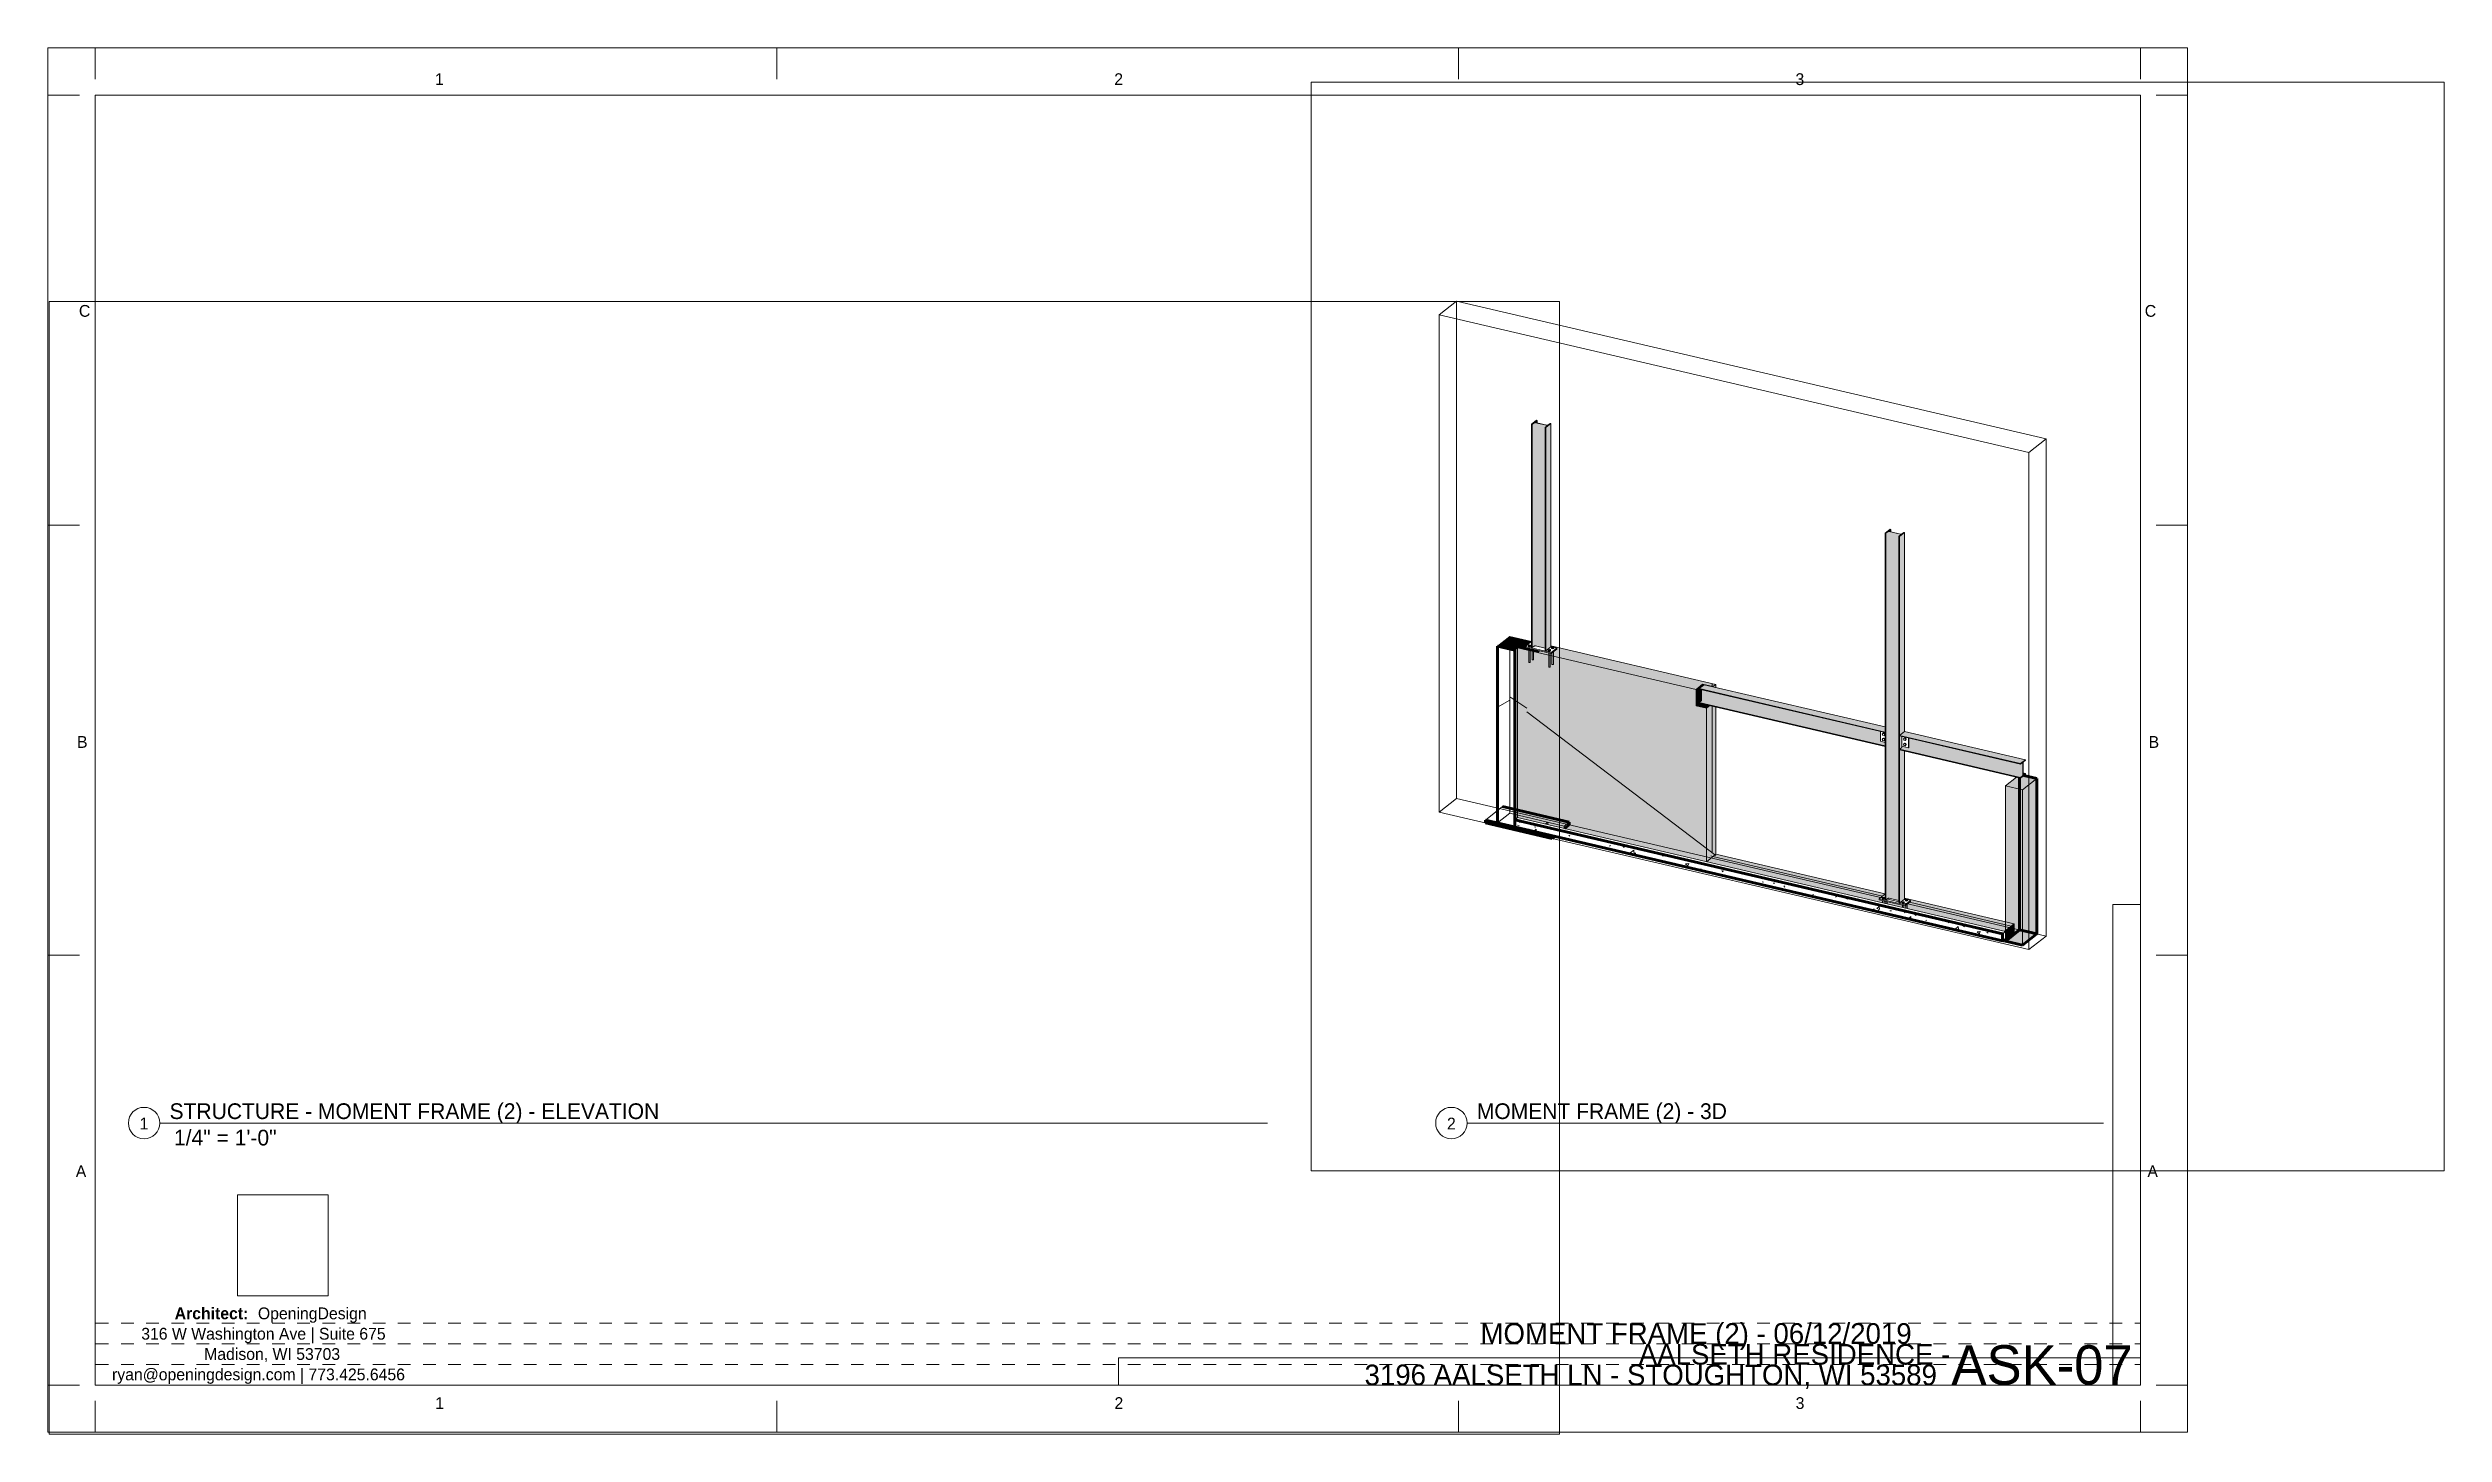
# Paper-space layout 'Layout1' of a CAD drawing. Header units: inches. Extents: x 0 to 19, y 0 to 11.
# The model-space entities are those that its viewports show. They can reach past a viewport. Long polylines and large blocks are cut down to what shows.
import ezdxf

# ---------------------------------------------------------------- set-up
doc = ezdxf.new("R2010")
doc.units = ezdxf.units.IN
doc.header["$MEASUREMENT"] = 0
doc.linetypes.add('Dash 1_16_', pattern=[0.125, 0.0625, -0.0625])
doc.linetypes.add('Dot 1_32_', pattern=[0.03125, 0, -0.03125])
for name, color, linetype, lineweight in [('A-DETL-1', 90, 'Dash 1_16_', 9), ('A-FLOR-PATT-1', 8, 'Continuous', 9), ('A-GENM', 5, 'Continuous', 9), ('G-ANNO-SYMB', 111, 'Continuous', 9), ('G-ANNO-TTLB', 6, 'Continuous', 9), ('G-ANNO-TTLB-MEDM', 33, 'Continuous', 20), ('S-BEAM', 12, 'Continuous', 9), ('S-BEAM-1', 63, 'Continuous', 9), ('S-COLS', 52, 'Continuous', 9), ('S-COLS-1', 22, 'Continuous', 9), ('S-FNDN', 32, 'Continuous', 18), ('S-FNDN-2', 32, 'Continuous', 60), ('S-FNDN-3', 32, 'Continuous', 9), ('S-FSTN', 2, 'Continuous', 9)]:
    doc.layers.add(name, color=color, linetype=linetype, lineweight=lineweight)
doc.layers.add('A-WALL-PATT-1', color=235, linetype='Continuous', lineweight=18, transparency=0.4)
doc.layers.add('S-FNDN-1', color=235, linetype='Continuous', lineweight=18, transparency=0.4)
doc.layers.add('G-ANNO-NPLT', color=191, linetype='Continuous', plot=False)
doc.styles.add('Century Gothic_1', font='ufonts.com_century-gothic.ttf', dxfattribs={"height": 0.09375})
doc.styles.add('Century Gothic_2', font='ufonts.com_century-gothic.ttf', dxfattribs={"height": 0.164062})
doc.styles.add('Century Gothic_3', font='ufonts.com_century-gothic.ttf', dxfattribs={"height": 0.3125})
doc.styles.add('Century Gothic_4', font='ufonts.com_century-gothic.ttf', dxfattribs={"height": 0.125})
doc.styles.add('Century Gothic_B_1', font='GOTHICB.TTF', dxfattribs={"height": 0.09375})
picture_1 = doc.add_image_def('image1.jpg', size_in_pixel=(547, 610))
picture_2 = doc.add_image_def('image2.jpg', size_in_pixel=(95, 1663))
picture_3 = doc.add_image_def('image3.jpg', size_in_pixel=(3536, 95))
pattern_1 = [(44.752, (9253.033, -617.992), (16.1364, -5.2148), [1.527, -16.799]), (342.091, (9253.033, -617.992), (-3.1213, 18.1166), [1.413, -15.545]), (99.776, (9254.377, -618.426), (13.01424, 12.9021), [1.532, -16.852]), (39.953, (9253.033, -613.368), (24.0096, -9.4277), [2.286, -25.144]), (96.294, (9255.034, -614.154), (21.0267, 17.6143), [2.267, -24.939]), (338.563, (9253.033, -613.368), (21.0274, 17.6145), [2.15, -23.645]), (9.157, (9255.282, -615.049), (13.4289, -12.44046), [1.596, -17.551]), (317.188, (9255.282, -615.049), (5.47405, 15.4867), [1.525, -16.78]), (70.534, (9256.402, -616.085), (18.90285, 3.0468), [1.369, -15.057]), (29.041, (9253.0325, -617.992), (0.27338, 7.6323), [0.674, -12.637, 0.674, -13.004, -13.525]), (29.041, (9253.0325, -617.992), (0.27338, 7.6323), [-26.988, 0.674, -12.851]), (354.404, (9253.0325, -617.992), (5.91874, 7.73772), [0.74, -7.822, 0.74, -13.536, -5.659]), (354.404, (9253.0325, -617.992), (5.91874, 7.73772), [-22.837, 0.74, -4.919]), (318.398, (9248.0155, -616.821), (12.009044, -3.32243), [0.837, -5.506, 0.837, -18.954, -26.262]), (318.398, (9248.0155, -616.821), (12.009044, -3.32243), [-26.135, 0.837, -25.424]), (310.403, (9245.766, -616.297), (13.11973, -0.7463), [0.844, -7.472, 0.844, -12.411, -18.809]), (310.403, (9245.766, -616.297), (13.11973, -0.7463), [-21.573, 0.844, -17.964])]

# ---------------------------------------------------------------- blocks, each defined once
blk = doc.blocks.new('OD Title Block - 11x17 - Presentation - one-1825712-MOMENT FRAME _2_')
at = {"layer": 'G-ANNO-TTLB'}
for p, q in [((-0.01, 11.014), (16.99, 11.014)), ((-0.01, 0.014), (-0.01, 11.014)), ((16.99, 0.014), (16.99, 11.014)), ((-0.01, 0.014), (16.99, 0.014))]:
    blk.add_line(p, q, dxfattribs=at)
at = {"layer": 'G-ANNO-TTLB', "linetype": 'Dot 1_32_', "lineweight": 13}
for p, q in [((0.371, 0.881), (16.615, 0.881)), ((0.371, 0.717), (16.615, 0.717)), ((0.371, 0.553), (16.615, 0.553))]:
    blk.add_line(p, q, dxfattribs=at)
at = {"layer": 'G-ANNO-TTLB-MEDM'}
for p, q in [((0.365, 10.764), (0.365, 11.014)), ((5.781, 10.764), (5.781, 11.014)), ((11.198, 10.764), (11.198, 11.014)), ((16.615, 10.764), (16.615, 11.014)), ((0.24, 10.639), (-0.01, 10.639)), ((0.365, 10.639), (16.615, 10.639)), ((0.365, 10.639), (0.365, 0.389)), ((16.615, 10.639), (16.615, 0.389)), ((16.74, 10.639), (16.99, 10.639)), ((0.24, 7.222), (-0.01, 7.222)), ((16.74, 7.222), (16.99, 7.222)), ((0.24, 3.805), (-0.01, 3.805)), ((16.74, 3.805), (16.99, 3.805)), ((0.24, 0.389), (-0.01, 0.389)), ((0.365, 0.389), (16.615, 0.389)), ((16.74, 0.389), (16.99, 0.389)), ((0.365, 0.264), (0.365, 0.014)), ((5.781, 0.264), (5.781, 0.014)), ((11.198, 0.264), (11.198, 0.014)), ((16.615, 0.264), (16.615, 0.014))]:
    blk.add_line(p, q, dxfattribs=at)
at = {"layer": 'G-ANNO-TTLB', "attachment_point": 1}
for s, insert, char_height, width, style in [('1', (3.065, 10.812), 0.0937, 0.08837, 'Century Gothic_1'), ('2', (8.462, 10.812), 0.0937, 0.08837, 'Century Gothic_1'), ('3', (13.875, 10.812), 0.0937, 0.08837, 'Century Gothic_1'), ('C', (0.236, 8.971), 0.0937, 0.11363, 'Century Gothic_1'), ('C', (16.65, 8.971), 0.0937, 0.11363, 'Century Gothic_1'), ('B', (0.221, 5.546), 0.0937, 0.09153, 'Century Gothic_1'), ('B', (16.681, 5.546), 0.0937, 0.09153, 'Century Gothic_1'), ('A', (0.211, 2.135), 0.0937, 0.11678, 'Century Gothic_1'), ('A', (16.671, 2.135), 0.0937, 0.11678, 'Century Gothic_1'), ('Architect: ', (0.997, 1.006), 0.09375, 0.80169, 'Century Gothic_B_1'), ('OpeningDesign', (1.658, 1.006), 0.09375, 1.212, 'Century Gothic_1'), ('316 W Washington Ave | Suite 675', (0.731, 0.844), 0.09375, 2.65756, 'Century Gothic_1'), ('Madison, WI 53703', (1.231, 0.683), 0.09375, 1.44556, 'Century Gothic_1'), ('ryan@openingdesign.com | 773.425.6456', (0.499, 0.521), 0.09375, 3.21937, 'Century Gothic_1'), ('1', (3.067, 0.293), 0.0937, 0.08837, 'Century Gothic_1'), ('2', (8.464, 0.293), 0.0937, 0.08837, 'Century Gothic_1'), ('3', (13.876, 0.293), 0.0937, 0.08837, 'Century Gothic_1')]:
    blk.add_mtext(s, dxfattribs=dict(at, insert=insert, char_height=char_height, width=width, style=style))
at = {"layer": 'G-ANNO-TTLB'}
image = blk.add_image(picture_2, insert=(16.397, 0.389), size_in_units=(0.218, 3.818), dxfattribs=at)
image.dxf.flags = 7
image = blk.add_image(picture_1, insert=(1.497, 1.098), size_in_units=(0.719, 0.802), dxfattribs=at)
image.dxf.flags = 7
image = blk.add_image(picture_3, insert=(8.496, 0.389), size_in_units=(8.119, 0.218), dxfattribs=at)
image.dxf.flags = 7
blk = doc.blocks.new('Viewport - All On-1560281-MOMENT FRAME _2_')
at = {"layer": 'G-ANNO-TTLB'}
for start, end in [(360, 180), (180, 360)]:
    blk.add_arc((-0.125, 0), 0.125, start, end, dxfattribs=at)
blk = doc.blocks.new('W-Wide Flange - W8X18-2371427-MOMENT FRAME _2_ - 3D')
at = {"layer": 'S-BEAM-1'}
for points in [[(8828.508, -773.92), (8828.508, -771.354), (8736.452, -749.88), (8733.946, -751.862), (8826.299, -773.405)], [(8828.508, -774.218), (8828.508, -773.92), (8733.946, -751.862), (8733.946, -752.16), (8826.299, -773.703)], [(8828.508, -779.31), (8828.508, -779.2), (8826.076, -778.632), (8826.076, -773.651), (8735.144, -752.439), (8735.144, -757.532), (8827.63, -779.105)], [(8828.508, -779.982), (8828.508, -779.31), (8735.144, -757.532), (8735.113, -757.774), (8735.029, -758), (8734.914, -758.149), (8828.381, -779.952)], [(8828.508, -780.973), (8828.508, -779.982), (8734.914, -758.149), (8733.946, -758.915), (8826.299, -780.457)], [(8828.508, -781.271), (8828.508, -780.973), (8733.946, -758.915), (8733.946, -759.213), (8826.299, -780.755)]]:
    blk.add_hatch(color=256, dxfattribs=at).paths.add_polyline_path(points, flags=0)
at = {"layer": 'S-BEAM'}
for p, q in [((8733.946, -751.862), (8736.452, -749.88)), ((8736.452, -749.88), (8828.508, -771.354)), ((8733.946, -752.16), (8733.946, -751.862)), ((8733.946, -751.862), (8828.508, -773.92)), ((8733.946, -752.16), (8828.508, -774.218)), ((8735.144, -757.532), (8735.144, -752.439)), ((8733.946, -758.915), (8734.914, -758.149)), ((8733.946, -759.213), (8733.946, -758.915)), ((8733.946, -758.915), (8828.508, -780.973)), ((8733.946, -759.213), (8828.508, -781.271))]:
    blk.add_line(p, q, dxfattribs=at)
blk.add_polyline3d([(8734.914, -758.149, 0), (8734.973, -758.087, 0), (8735.029, -758, 0), (8735.077, -757.893, 0), (8735.113, -757.774, 0), (8735.136, -757.651, 0), (8735.144, -757.532, 0)], dxfattribs=at)
blk = doc.blocks.new('W-Wide Flange - W8X18-2344652-MOMENT FRAME _2_ - 3D')
at = {"layer": 'S-BEAM-1'}
for points in [[(8897.304, -789.968), (8899.809, -787.986), (8838.294, -773.637), (8835.789, -775.618), (8892.226, -788.783)], [(8897.304, -790.266), (8897.304, -789.968), (8835.789, -775.618), (8835.789, -775.916), (8892.226, -789.081)], [(8898.501, -795.637), (8898.494, -789.752), (8898.076, -789.655), (8897.304, -790.266), (8840.502, -777.016), (8840.502, -781.875), (8840.382, -781.97), (8836.986, -781.178), (8837, -781.291), (8898.494, -795.635)], [(8898.271, -796.255), (8898.386, -796.106), (8898.479, -795.836), (8898.494, -795.635), (8836.986, -781.288), (8836.956, -781.53), (8836.867, -781.763), (8836.756, -781.906), (8898.005, -796.193)], [(8897.304, -797.02), (8898.271, -796.255), (8836.756, -781.906), (8835.789, -782.671), (8894.023, -796.255)], [(8897.304, -797.318), (8897.304, -797.02), (8835.789, -782.671), (8835.789, -782.969), (8892.226, -796.134)], [(8897.304, -797.318), (8899.809, -795.337), (8899.809, -795.039), (8898.782, -795.836), (8898.726, -795.837), (8898.679, -795.805), (8898.619, -795.657), (8898.611, -795.55), (8898.619, -789.548), (8898.679, -789.306), (8898.782, -789.111), (8898.841, -789.049), (8899.809, -788.26), (8899.809, -787.986), (8897.304, -789.968), (8897.304, -790.266), (8898.331, -789.468), (8898.386, -789.468), (8898.434, -789.499), (8898.494, -789.647), (8898.501, -789.754), (8898.494, -795.756), (8898.434, -795.999), (8898.331, -796.193), (8898.271, -796.255), (8897.304, -797.02)], [(8898.501, -789.754), (8898.463, -789.548), (8898.386, -789.468), (8898.322, -789.473), (8898.178, -789.574), (8898.076, -789.655), (8898.494, -789.752)], [(8898.841, -795.804), (8899.809, -795.039), (8898.611, -794.759), (8898.619, -795.657), (8898.652, -795.76), (8898.826, -795.8)], [(8898.726, -795.837), (8898.782, -795.836), (8898.841, -795.804), (8898.652, -795.76), (8898.726, -795.836)]]:
    blk.add_hatch(color=256, dxfattribs=at).paths.add_polyline_path(points, flags=0)
at = {"layer": 'S-BEAM'}
for p, q in [((8835.789, -775.618), (8838.294, -773.637)), ((8838.294, -773.637), (8899.809, -787.986)), ((8835.789, -775.916), (8835.789, -775.618)), ((8835.789, -775.618), (8897.304, -789.968)), ((8835.789, -775.916), (8897.304, -790.266)), ((8836.986, -781.288), (8836.986, -781.178)), ((8835.789, -782.671), (8836.756, -781.906)), ((8835.789, -782.969), (8835.789, -782.671)), ((8835.789, -782.671), (8897.304, -797.02)), ((8835.789, -782.969), (8897.304, -797.318)), ((8899.809, -787.986), (8897.304, -789.968)), ((8899.809, -788.284), (8899.809, -787.986)), ((8898.841, -789.049), (8899.809, -788.284)), ((8897.304, -790.266), (8898.271, -789.5)), ((8898.611, -795.55), (8898.611, -789.667)), ((8897.304, -789.968), (8897.304, -790.266)), ((8898.501, -789.754), (8898.501, -795.637)), ((8899.809, -795.039), (8898.611, -794.759)), ((8899.809, -795.039), (8898.841, -795.804)), ((8899.809, -795.337), (8899.809, -795.039)), ((8897.304, -797.318), (8899.809, -795.337)), ((8898.841, -795.804), (8898.782, -795.836)), ((8898.271, -796.255), (8897.304, -797.02)), ((8897.304, -797.02), (8897.304, -797.318))]:
    blk.add_line(p, q, dxfattribs=at)
for points in [[(8836.756, -781.906, 0), (8836.816, -781.844, 0), (8836.871, -781.756, 0), (8836.919, -781.649, 0), (8836.956, -781.53, 0), (8836.979, -781.407, 0), (8836.986, -781.288, 0)], [(8898.611, -789.667, 0), (8898.619, -789.548, 0), (8898.642, -789.425, 0), (8898.679, -789.306, 0), (8898.726, -789.199, 0), (8898.782, -789.111, 0), (8898.841, -789.049, 0)], [(8898.271, -789.5, 0), (8898.331, -789.468, 0), (8898.386, -789.468, 0), (8898.434, -789.499, 0), (8898.471, -789.56, 0), (8898.494, -789.647, 0), (8898.501, -789.754, 0)], [(8898.732, -795.838, 0), (8898.726, -795.837, 0), (8898.679, -795.805, 0), (8898.642, -795.744, 0), (8898.619, -795.657, 0), (8898.611, -795.55, 0)], [(8898.501, -795.637, 0), (8898.494, -795.756, 0), (8898.471, -795.879, 0), (8898.434, -795.999, 0), (8898.386, -796.106, 0), (8898.331, -796.193, 0), (8898.271, -796.255, 0)]]:
    blk.add_polyline3d(points, dxfattribs=at)
blk = doc.blocks.new('051200 - Structural Steel Framing - Base Plate - 4 holes - 5_8in x 6in x 15in-1891183-MOMENT FRAME _2_ - 3D')
at = {"layer": 'A-GENM'}
for p, q in [((8647.608, -729.552), (8647.055, -729.698)), ((8648.179, -729.686), (8647.608, -729.552)), ((8647.055, -729.698), (8647.071, -729.977)), ((8647.055, -730.15), (8647.055, -729.698)), ((8648.196, -729.964), (8648.179, -729.686)), ((8647.071, -729.977), (8647.642, -730.11)), ((8647.071, -729.977), (8647.071, -730.429)), ((8647.642, -730.11), (8648.196, -729.964)), ((8648.196, -730.416), (8648.196, -729.964)), ((8647.071, -730.429), (8647.055, -730.15)), ((8647.25, -730.283), (8647.25, -730.546)), ((8647.642, -730.562), (8647.642, -730.11)), ((8648, -730.546), (8648, -730.283)), ((8647.642, -730.562), (8647.071, -730.429)), ((8648.196, -730.416), (8647.642, -730.562)), ((8659.385, -730.589), (8658.831, -730.734)), ((8658.831, -730.734), (8658.848, -731.013)), ((8658.831, -731.186), (8658.831, -730.734)), ((8659.955, -730.722), (8659.385, -730.589)), ((8659.972, -731.001), (8659.955, -730.722)), ((8658.848, -731.013), (8659.419, -731.146)), ((8658.848, -731.013), (8658.848, -731.465)), ((8659.419, -731.146), (8659.972, -731.001)), ((8659.972, -731.452), (8659.972, -731.001)), ((8658.848, -731.465), (8658.831, -731.186)), ((8659.027, -731.319), (8659.027, -731.582)), ((8659.419, -731.598), (8659.419, -731.146)), ((8659.777, -731.582), (8659.777, -731.319)), ((8647.25, -731.371), (8647.25, -731.562)), ((8647.25, -731.562), (8647.25, -738.41)), ((8648, -738.41), (8648, -731.562)), ((8659.419, -731.598), (8658.848, -731.465)), ((8659.972, -731.452), (8659.419, -731.598)), ((8648.921, -731.76), (8648.921, -737.089)), ((8649.671, -737.089), (8649.671, -731.935)), ((8657.714, -731.91), (8657.161, -732.056)), ((8657.161, -732.056), (8657.178, -732.334)), ((8657.161, -732.507), (8657.161, -732.056)), ((8658.285, -732.043), (8657.714, -731.91)), ((8658.302, -732.322), (8658.285, -732.043)), ((8657.178, -732.334), (8657.748, -732.468)), ((8657.178, -732.334), (8657.178, -732.786)), ((8657.748, -732.468), (8658.302, -732.322)), ((8658.302, -732.773), (8658.302, -732.322)), ((8657.178, -732.786), (8657.161, -732.507)), ((8657.748, -732.919), (8657.748, -732.468)), ((8657.748, -732.919), (8657.178, -732.786)), ((8657.356, -732.64), (8657.356, -732.903)), ((8658.302, -732.773), (8657.748, -732.919)), ((8658.106, -732.903), (8658.106, -732.64)), ((8659.777, -739.446), (8659.777, -733.162)), ((8657.356, -733.728), (8657.356, -733.919)), ((8659.027, -733.755), (8659.027, -739.446)), ((8657.356, -733.919), (8657.356, -740.768)), ((8658.106, -740.768), (8658.106, -733.919))]:
    blk.add_line(p, q, dxfattribs=at)
for points in [[(8649.117, -737.231, 0), (8649.037, -737.206, 0), (8648.976, -737.173, 0), (8648.936, -737.135, 0), (8648.921, -737.093, 0)], [(8649.67, -737.085, 0), (8649.66, -737.127, 0), (8649.625, -737.166, 0), (8649.568, -737.2, 0), (8649.491, -737.226, 0), (8649.402, -737.243, 0), (8649.305, -737.25, 0), (8649.208, -737.246, 0), (8649.117, -737.231, 0)], [(8647.446, -738.552, 0), (8647.367, -738.527, 0), (8647.306, -738.494, 0), (8647.266, -738.456, 0), (8647.25, -738.414, 0)], [(8648, -738.406, 0), (8647.99, -738.448, 0), (8647.955, -738.487, 0), (8647.897, -738.521, 0), (8647.821, -738.548, 0), (8647.732, -738.565, 0), (8647.635, -738.571, 0), (8647.538, -738.567, 0), (8647.446, -738.552, 0)], [(8659.223, -739.588, 0), (8659.143, -739.563, 0), (8659.082, -739.531, 0), (8659.042, -739.492, 0), (8659.027, -739.451, 0)], [(8659.776, -739.442, 0), (8659.766, -739.484, 0), (8659.731, -739.523, 0), (8659.674, -739.557, 0), (8659.598, -739.584, 0), (8659.508, -739.601, 0), (8659.411, -739.607, 0), (8659.314, -739.603, 0), (8659.223, -739.588, 0)], [(8657.552, -740.909, 0), (8657.473, -740.884, 0), (8657.412, -740.852, 0), (8657.372, -740.813, 0), (8657.356, -740.772, 0)], [(8658.106, -740.763, 0), (8658.096, -740.805, 0), (8658.061, -740.844, 0), (8658.003, -740.878, 0), (8657.927, -740.905, 0), (8657.838, -740.922, 0), (8657.741, -740.929, 0), (8657.644, -740.924, 0), (8657.552, -740.909, 0)]]:
    blk.add_polyline3d(points, dxfattribs=at)
at = {"layer": 'S-BEAM'}
for p, q in [((8648.354, -728.131), (8645.491, -730.396)), ((8648.618, -728.192), (8648.354, -728.131)), ((8645.491, -730.396), (8658.673, -733.471)), ((8645.491, -730.96), (8645.491, -730.396)), ((8659.152, -730.65), (8658.409, -730.476)), ((8658.673, -734.035), (8645.491, -730.96)), ((8661.536, -731.206), (8659.963, -730.839)), ((8658.673, -733.471), (8661.536, -731.206)), ((8661.536, -731.77), (8661.536, -731.206)), ((8661.536, -731.77), (8658.673, -734.035)), ((8658.673, -734.035), (8658.673, -733.471))]:
    blk.add_line(p, q, dxfattribs=at)
blk = doc.blocks.new('051200 - Structural Steel Framing - Base Plate - 4 holes - 5_8in x 6in x 15in-V2-MOMENT FRAME _2_ - 3D')
at = {"layer": 'A-GENM'}
for p, q in [((8827.498, -857.868), (8826.944, -858.013)), ((8828.069, -858.001), (8827.498, -857.868)), ((8828.086, -858.28), (8828.069, -858.001)), ((8826.944, -858.013), (8826.961, -858.292)), ((8826.944, -858.465), (8826.944, -858.013)), ((8826.961, -858.744), (8826.944, -858.465)), ((8826.961, -858.292), (8827.532, -858.425)), ((8826.961, -858.292), (8826.961, -858.744)), ((8827.532, -858.425), (8828.086, -858.28)), ((8827.532, -858.877), (8827.532, -858.425)), ((8828.086, -858.731), (8828.086, -858.28)), ((8827.532, -858.877), (8826.961, -858.744)), ((8827.14, -858.598), (8827.14, -858.861)), ((8828.086, -858.731), (8827.532, -858.877)), ((8827.89, -858.861), (8827.89, -858.598)), ((8839.274, -858.904), (8838.721, -859.05)), ((8839.845, -859.037), (8839.274, -858.904)), ((8838.721, -859.05), (8838.737, -859.329)), ((8838.721, -859.501), (8838.721, -859.05)), ((8839.862, -859.316), (8839.845, -859.037)), ((8838.737, -859.78), (8838.721, -859.501)), ((8838.737, -859.329), (8839.308, -859.462)), ((8838.737, -859.329), (8838.737, -859.78)), ((8839.308, -859.462), (8839.862, -859.316)), ((8839.308, -859.913), (8839.308, -859.462)), ((8839.862, -859.767), (8839.862, -859.316)), ((8827.14, -859.686), (8827.14, -859.877)), ((8839.308, -859.913), (8838.737, -859.78)), ((8838.916, -859.634), (8838.916, -859.897)), ((8839.862, -859.767), (8839.308, -859.913)), ((8839.666, -859.897), (8839.666, -859.634)), ((8827.14, -859.877), (8827.14, -860.749)), ((8827.89, -860.924), (8827.89, -859.877)), ((8828.81, -860.076), (8828.81, -861.138)), ((8829.56, -861.313), (8829.56, -860.251)), ((8837.604, -860.225), (8837.05, -860.371)), ((8838.175, -860.358), (8837.604, -860.225)), ((8837.05, -860.371), (8837.067, -860.65)), ((8837.05, -860.822), (8837.05, -860.371)), ((8838.192, -860.637), (8838.175, -860.358)), ((8837.067, -860.65), (8837.638, -860.783)), ((8837.067, -860.65), (8837.067, -861.101)), ((8837.638, -860.783), (8838.192, -860.637)), ((8837.638, -861.234), (8837.638, -860.783)), ((8838.192, -861.089), (8838.192, -860.637)), ((8837.067, -861.101), (8837.05, -860.822)), ((8837.246, -860.955), (8837.246, -861.219)), ((8837.996, -861.219), (8837.996, -860.955)), ((8837.638, -861.234), (8837.067, -861.101)), ((8838.192, -861.089), (8837.638, -861.234)), ((8839.666, -863.671), (8839.666, -861.498)), ((8837.246, -862.043), (8837.246, -862.234)), ((8838.916, -862.071), (8838.916, -863.496)), ((8837.246, -862.234), (8837.246, -863.106)), ((8837.996, -863.281), (8837.996, -862.234))]:
    blk.add_line(p, q, dxfattribs=at)
at = {"layer": 'S-BEAM'}
for p, q in [((8828.244, -856.446), (8825.381, -858.711)), ((8828.508, -856.508), (8828.244, -856.446)), ((8825.381, -858.711), (8838.562, -861.786)), ((8825.381, -859.276), (8825.381, -858.711)), ((8839.042, -858.965), (8838.299, -858.792)), ((8838.562, -862.35), (8825.381, -859.276)), ((8841.426, -859.521), (8839.852, -859.154)), ((8838.562, -861.786), (8841.426, -859.521)), ((8841.426, -860.086), (8841.426, -859.521)), ((8841.426, -860.086), (8838.562, -862.35)), ((8838.562, -862.35), (8838.562, -861.786))]:
    blk.add_line(p, q, dxfattribs=at)
blk = doc.blocks.new('051200 - Structural Steel Framing - Shear Tab - 1-2401560-MOMENT FRAME _2_ - 3D')
at = {"layer": 'A-GENM'}
for p, q in [((8827.309, -774.593), (8827.548, -774.404)), ((8827.548, -774.404), (8828.119, -774.537)), ((8827.982, -774.383), (8827.601, -774.685)), ((8827.309, -774.593), (8827.024, -775.034)), ((8827.88, -774.726), (8827.309, -774.593)), ((8827.88, -774.726), (8828.119, -774.537)), ((8828.165, -775.301), (8827.88, -774.726)), ((8828.119, -774.537), (8828.404, -775.112)), ((8828.066, -775.273), (8828.447, -774.971)), ((8827.024, -775.034), (8827.309, -775.609)), ((8828.404, -775.112), (8828.119, -775.553)), ((8828.165, -775.301), (8828.404, -775.112)), ((8827.88, -775.742), (8828.165, -775.301)), ((8827.309, -775.609), (8827.88, -775.742)), ((8828.119, -775.553), (8827.88, -775.742)), ((8827.309, -777.302), (8827.548, -777.113)), ((8827.548, -777.113), (8828.119, -777.247)), ((8827.982, -777.092), (8827.601, -777.394)), ((8827.88, -777.435), (8828.119, -777.247)), ((8828.119, -777.247), (8828.404, -777.821)), ((8827.309, -777.302), (8827.024, -777.743)), ((8827.88, -777.435), (8827.309, -777.302)), ((8828.165, -778.01), (8827.88, -777.435)), ((8827.024, -777.743), (8827.309, -778.318)), ((8828.066, -777.982), (8828.447, -777.681)), ((8827.88, -778.451), (8828.165, -778.01)), ((8828.404, -777.821), (8828.119, -778.262)), ((8828.165, -778.01), (8828.404, -777.821)), ((8828.119, -778.262), (8827.88, -778.451)), ((8827.309, -778.318), (8827.88, -778.451))]:
    blk.add_line(p, q, dxfattribs=at)
at = {"layer": 'S-FSTN'}
for p, q in [((8826.076, -773.651), (8826.076, -778.632)), ((8826.076, -778.632), (8828.508, -779.2))]:
    blk.add_line(p, q, dxfattribs=at)
blk = doc.blocks.new('051200 - Structural Steel Framing - Shear Tab - 1-2329621-MOMENT FRAME _2_ - 3D')
at = {"layer": 'A-GENM'}
for p, q in [((8838.339, -776.922), (8838.101, -777.11)), ((8838.339, -776.922), (8838.91, -777.055)), ((8838.773, -776.9), (8838.392, -777.202)), ((8838.101, -777.11), (8837.815, -777.552)), ((8838.672, -777.243), (8838.101, -777.11)), ((8838.91, -777.055), (8838.672, -777.243)), ((8838.957, -777.818), (8838.672, -777.243)), ((8838.91, -777.055), (8839.196, -777.629)), ((8838.857, -777.79), (8839.239, -777.489)), ((8837.815, -777.552), (8838.101, -778.126)), ((8839.196, -777.629), (8838.91, -778.071)), ((8839.196, -777.629), (8838.957, -777.818)), ((8838.672, -778.259), (8838.957, -777.818)), ((8838.101, -778.126), (8838.672, -778.259)), ((8838.91, -778.071), (8838.672, -778.259)), ((8838.101, -779.819), (8837.815, -780.261)), ((8838.339, -779.631), (8838.101, -779.819)), ((8838.672, -779.953), (8838.101, -779.819)), ((8838.339, -779.631), (8838.91, -779.764)), ((8838.773, -779.61), (8838.392, -779.911)), ((8838.91, -779.764), (8838.672, -779.953)), ((8838.91, -779.764), (8839.196, -780.338)), ((8838.957, -780.527), (8838.672, -779.953)), ((8837.815, -780.261), (8838.101, -780.835)), ((8838.857, -780.499), (8839.239, -780.198)), ((8838.672, -780.968), (8838.957, -780.527)), ((8839.196, -780.338), (8838.91, -780.78)), ((8839.196, -780.338), (8838.957, -780.527)), ((8838.101, -780.835), (8838.672, -780.968)), ((8838.91, -780.78), (8838.672, -780.968))]:
    blk.add_line(p, q, dxfattribs=at)
at = {"layer": 'S-FSTN'}
for p, q in [((8836.867, -776.168), (8836.867, -781.15)), ((8840.382, -781.97), (8840.382, -776.988)), ((8840.502, -777.016), (8840.502, -781.875)), ((8836.867, -781.15), (8840.382, -781.97)), ((8840.502, -781.875), (8840.382, -781.97))]:
    blk.add_line(p, q, dxfattribs=at)

msp = doc.modelspace()

# ---------------------------------------------------------------- hatches: boundary and pattern name
at = {"layer": 'A-FLOR-PATT-1'}
h = msp.add_hatch(dxfattribs=at)
h.set_pattern_fill('FP_2', color=256, style=0, pattern_type=2)
h.set_pattern_definition(pattern_1)
h.paths.add_polyline_path([(9283.07303, -880.08255), (9283.07303, -876.47039), (9035.03569, -818.61192), (9035.03569, -822.22408), (9263.89425, -875.60881)], flags=0)
at = {"layer": 'A-WALL-PATT-1'}
for points in [[(9035.03569, -818.61192), (9036.49376, -817.45856), (9040.02029, -818.28118), (9041.26592, -817.29586), (9041.26592, -731.15591), (9040.42746, -730.96032), (9040.42746, -730.39592), (9041.26592, -729.73269), (9041.26592, -727.33039), (9035.03569, -732.25861), (9035.03569, -817.45856)], [(9047.03919, -819.91844), (9047.03919, -733.56513), (9036.49376, -731.10525), (9036.49376, -817.45856), (9042.64526, -818.89349)], [(9132.50112, -839.85373), (9132.50112, -761.85356), (9127.22841, -760.62362), (9127.22841, -752.27049), (9047.03919, -733.56513), (9047.03919, -819.91844), (9120.63187, -837.08505)], [(9293.31895, -882.34879), (9300.56085, -876.62033), (9300.56085, -797.58909), (9293.31895, -803.31756), (9293.31895, -837.08505)], [(9284.3114, -880.24764), (9284.3114, -879.10298), (9283.19387, -879.98696), (9283.60365, -880.08255)]]:
    msp.add_hatch(color=256, dxfattribs=at).paths.add_polyline_path(points, flags=0)
at = {"layer": 'S-COLS-1'}
for points in [[(9050.83072, -619.08681), (9053.34565, -617.09745), (9052.99413, -617.01546), (9052.023, -617.78364), (9051.85373, -617.86025), (9051.61798, -617.89024), (9051.3789, -617.86558), (9045.64042, -616.52699), (9045.46208, -616.45428), (9045.39226, -616.35301), (9045.44968, -616.25032), (9046.42081, -615.48213), (9046.0693, -615.40014), (9043.55437, -617.38949), (9043.90588, -617.47148), (9044.87702, -616.7033), (9045.04628, -616.62669), (9045.28204, -616.5967), (9045.52112, -616.62136), (9051.25959, -617.95995), (9051.43793, -618.03266), (9051.50775, -618.13393), (9051.45034, -618.23663), (9050.4792, -619.00481)], [(9046.42081, -616.70903), (9046.42081, -615.48213), (9045.44968, -616.25032), (9045.46208, -616.45428), (9045.64042, -616.52699), (9046.04499, -616.62136)], [(9045.44968, -616.43629), (9045.44968, -616.25032), (9045.39226, -616.35301), (9045.44958, -616.43616)], [(9044.87702, -730.26072), (9045.08816, -730.17878), (9045.28204, -730.15412), (9045.52112, -730.17878), (9045.52112, -616.62136), (9045.28204, -616.5967), (9045.04628, -616.62669), (9044.87702, -616.7033), (9044.87702, -727.22903)], [(9043.90588, -731.0289), (9044.87702, -730.26072), (9044.87702, -616.7033), (9043.90588, -617.47148), (9043.90588, -730.39592)], [(9050.4792, -731.33533), (9050.4792, -619.00481), (9051.25959, -618.38751), (9051.25959, -617.95995), (9045.52112, -616.62136), (9045.52112, -730.17878), (9049.0077, -730.99208)], [(9050.83072, -732.64423), (9053.34565, -730.65488), (9053.34565, -617.09745), (9050.83072, -619.08681), (9050.83072, -732.33443)], [(9043.90588, -731.0289), (9043.90588, -617.47148), (9043.55437, -617.38949), (9043.55437, -730.94691)], [(9051.25959, -618.38751), (9051.45034, -618.23663), (9051.50775, -618.13393), (9051.43793, -618.03266), (9051.25959, -617.95995), (9051.25959, -618.23663)], [(9050.83072, -732.64423), (9050.83072, -619.08681), (9050.4792, -619.00481), (9050.4792, -732.56223), (9050.5982, -732.58999)], [(9230.7204, -674.48154), (9233.23533, -672.49219), (9232.88381, -672.41019), (9231.91268, -673.17838), (9231.74342, -673.25498), (9231.50766, -673.28497), (9231.26858, -673.26031), (9225.53011, -671.92173), (9225.35176, -671.84902), (9225.28195, -671.74775), (9225.33936, -671.64505), (9226.3105, -670.87687), (9225.95898, -670.79487), (9223.44405, -672.78422), (9223.79557, -672.86622), (9224.7667, -672.09803), (9224.93596, -672.02143), (9225.17172, -671.99144), (9225.4108, -672.0161), (9231.14927, -673.35468), (9231.32762, -673.42739), (9231.39744, -673.52866), (9231.34002, -673.63136), (9230.36889, -674.39954)], [(9226.3105, -672.10376), (9226.3105, -670.87687), (9225.33936, -671.64505), (9225.35176, -671.84902), (9225.53011, -671.92173), (9225.93467, -672.0161)], [(9225.33936, -671.83103), (9225.33936, -671.64505), (9225.28195, -671.74775), (9225.3393, -671.83095)], [(9223.79557, -859.34421), (9224.7667, -858.57602), (9224.7667, -672.09803), (9223.79557, -672.86622), (9223.79557, -859.01556)], [(9224.7667, -858.57602), (9224.93596, -858.49942), (9225.17172, -858.46943), (9225.4108, -858.49409), (9225.4108, -672.0161), (9225.17172, -671.99144), (9224.93596, -672.02143), (9224.7667, -672.09803), (9224.7667, -858.44594)], [(9230.36889, -859.65064), (9230.36889, -674.39954), (9231.14927, -673.78224), (9231.14927, -673.35468), (9225.4108, -672.0161), (9225.4108, -858.49409), (9226.34167, -858.71123)], [(9230.7204, -860.95953), (9233.23533, -858.97018), (9233.23533, -783.55466), (9230.72517, -782.96913), (9230.72517, -782.67112), (9231.75232, -781.84378), (9231.85554, -781.64936), (9231.91514, -781.40689), (9231.91514, -781.17575), (9231.80368, -781.14975), (9231.80368, -776.16795), (9230.72517, -775.91637), (9230.72517, -775.61837), (9233.23533, -773.63657), (9233.23533, -672.49219), (9230.7204, -674.48154), (9230.7204, -860.64973)], [(9223.79557, -859.34421), (9223.79557, -672.86622), (9223.44405, -672.78422), (9223.44405, -859.26221)], [(9231.14927, -673.78224), (9231.34002, -673.63136), (9231.39744, -673.52866), (9231.32762, -673.42739), (9231.14927, -673.35468), (9231.14927, -673.63136)], [(9230.7204, -860.95953), (9230.7204, -674.48154), (9230.36889, -674.39954), (9230.36889, -860.87754)]]:
    msp.add_hatch(color=256, dxfattribs=at).paths.add_polyline_path(points, flags=0)
at = {"layer": 'S-FNDN-1'}
for points in [[(9035.03569, -732.25861), (9041.26592, -727.33039), (9032.47806, -725.28049), (9026.24783, -730.20871), (9031.20765, -731.36566)], [(9047.03919, -733.56513), (9048.07652, -732.74458), (9040.42746, -730.96032), (9040.42746, -730.39592), (9043.29076, -728.13101), (9043.55437, -728.1925), (9043.55437, -727.86421), (9041.26592, -727.33039), (9036.49376, -731.10525), (9046.72009, -733.4907)], [(9127.22841, -752.27049), (9130.56892, -749.62808), (9135.84163, -750.85802), (9137.27328, -749.72557), (9053.34565, -730.17674), (9053.34565, -730.47646), (9054.08861, -730.64977), (9054.3212, -730.58856), (9054.89275, -730.73432), (9054.90894, -730.84112), (9056.47255, -731.20586), (9056.47255, -731.77026), (9053.60925, -734.03518), (9048.07652, -732.74458), (9047.03919, -733.56513), (9077.74497, -740.72772)], [(9050.56572, -820.74106), (9051.81135, -819.75574), (9051.81135, -733.61579), (9048.07652, -732.74458), (9047.03919, -733.56513), (9047.03919, -819.91844)], [(9127.22841, -760.62362), (9128.98249, -759.2361), (9128.88267, -759.21282), (9128.88267, -758.91481), (9129.90982, -758.08747), (9130.01304, -757.89305), (9130.07263, -757.65058), (9130.08048, -757.53161), (9130.07263, -752.43764), (9128.88267, -752.16007), (9128.88267, -751.86206), (9130.56892, -750.52821), (9130.56892, -749.62808), (9127.22841, -752.27049), (9127.22841, -760.22336)], [(9135.84163, -750.91912), (9135.84163, -750.85802), (9130.56892, -749.62808), (9130.56892, -750.52821), (9131.38805, -749.88026)], [(9132.50112, -761.85356), (9134.25521, -760.46604), (9128.98249, -759.2361), (9127.22841, -760.62362), (9130.80266, -761.45737)], [(9293.31895, -803.31756), (9300.56085, -797.58909), (9293.87086, -796.02855), (9292.24019, -797.31844), (9290.14233, -796.82908), (9284.53109, -801.26766)], [(9293.31895, -882.34879), (9293.31895, -803.31756), (9284.53109, -801.26766), (9284.53109, -880.29889)], [(9284.3114, -875.26578), (9289.08356, -871.49092), (9233.23533, -858.46348), (9233.23533, -858.79177), (9233.97829, -858.96507), (9234.21088, -858.90386), (9234.78243, -859.04962), (9234.79863, -859.15643), (9236.36223, -859.52116), (9236.36223, -860.08556), (9233.49894, -862.35048), (9220.31715, -859.27563), (9220.31715, -858.71123), (9223.18044, -856.44631), (9223.44405, -856.5078), (9223.44405, -856.17951), (9137.27328, -836.07887), (9132.50112, -839.85373), (9263.89425, -870.50318)], [(9284.3114, -880.24764), (9289.08356, -876.47278), (9289.08356, -871.49092), (9284.3114, -875.26578), (9284.53109, -875.31703), (9284.53109, -878.9292), (9284.3114, -879.10298), (9284.3114, -880.08255)]]:
    msp.add_hatch(color=256, dxfattribs=at).paths.add_polyline_path(points, flags=0)
h = msp.add_hatch(color=256, dxfattribs=at)
h.paths.add_polyline_path([(9137.27328, -840.96691), (9137.27328, -761.17005), (9134.25521, -760.46604), (9132.50112, -761.85356), (9132.50112, -839.85373)], flags=0)
h.paths.add_polyline_path([(9137.27328, -751.25308), (9137.27328, -749.72557), (9135.84163, -750.85802), (9135.84163, -750.91912), (9137.05058, -751.20113)], flags=0)
at = {"layer": 'S-FNDN-3'}
h = msp.add_hatch(dxfattribs=at)
h.set_pattern_fill('FP_2', color=256, style=0, pattern_type=2)
h.set_pattern_definition(pattern_1)
h.paths.add_polyline_path([(9054.0136, -828.02066), (9054.0136, -826.65097), (9041.18719, -823.65901), (9041.18719, -825.02871)], flags=0)

# ---------------------------------------------------------------- linework, layer by layer
at = {"layer": 'A-DETL-1'}
for p, q in [((9135.51571, -749.31559), (9135.51571, -750.8431)), ((9135.51571, -760.76007), (9135.51571, -835.32108)), ((9135.84163, -837.21133), (9134.74315, -836.95509)), ((9222.0693, -857.32524), (9135.84163, -837.21133)), ((9284.53109, -871.8954), (9235.80211, -860.52863)), ((9287.65191, -872.62338), (9284.53109, -871.8954))]:
    msp.add_line(p, q, dxfattribs=at)
at = {"layer": 'G-ANNO-SYMB'}
for p, q in [((9005.38897, -554.91564), (8996.689, -561.79746)), ((9005.38897, -554.91564), (9005.38897, -807.76701)), ((9005.38897, -554.91564), (9305.20356, -624.85194)), ((8996.689, -561.79746), (9296.5036, -631.73377)), ((8996.689, -561.79746), (8996.689, -814.64883)), ((9305.20356, -624.85194), (9296.5036, -631.73377)), ((9305.20356, -624.85194), (9305.20356, -877.70331)), ((9296.5036, -884.58513), (9296.5036, -631.73377)), ((9005.38897, -807.76701), (8996.689, -814.64883)), ((9005.38897, -807.76701), (9305.20356, -877.70331)), ((8996.689, -814.64883), (9296.5036, -884.58513)), ((9296.5036, -884.58513), (9305.20356, -877.70331))]:
    msp.add_line(p, q, dxfattribs=at)
at = {"layer": 'S-COLS'}
for p, q in [((9043.55437, -617.38949), (9046.0693, -615.40014)), ((9046.42081, -615.48213), (9045.44968, -616.25032)), ((9046.0693, -615.40014), (9046.42081, -615.48213)), ((9046.42081, -616.70903), (9046.42081, -615.48213)), ((9045.64042, -616.52699), (9051.3789, -617.86558)), ((9044.87702, -616.7033), (9043.90588, -617.47148)), ((9051.25959, -617.95995), (9045.52112, -616.62136)), ((9053.34565, -617.09745), (9050.83072, -619.08681)), ((9052.023, -617.78364), (9052.99413, -617.01546)), ((9052.99413, -617.01546), (9053.34565, -617.09745)), ((9053.34565, -730.65488), (9053.34565, -617.09745)), ((9043.55437, -617.38949), (9043.55437, -730.94691)), ((9043.90588, -617.47148), (9043.55437, -617.38949)), ((9043.90588, -731.0289), (9043.90588, -617.47148)), ((9050.4792, -619.00481), (9051.45034, -618.23663)), ((9050.4792, -732.56223), (9050.4792, -619.00481)), ((9050.83072, -619.08681), (9050.4792, -619.00481)), ((9050.83072, -732.64423), (9050.83072, -619.08681)), ((9223.44405, -672.78422), (9225.95898, -670.79487)), ((9226.3105, -670.87687), (9225.33936, -671.64505)), ((9225.95898, -670.79487), (9226.3105, -670.87687)), ((9226.3105, -672.10376), (9226.3105, -670.87687)), ((9225.53011, -671.92173), (9231.26858, -673.26031)), ((9224.7667, -672.09803), (9223.79557, -672.86622)), ((9231.14927, -673.35468), (9225.4108, -672.0161)), ((9231.91268, -673.17838), (9232.88381, -672.41019)), ((9232.88381, -672.41019), (9233.23533, -672.49219)), ((9233.23533, -672.49219), (9230.7204, -674.48154)), ((9233.23533, -773.63279), (9233.23533, -672.49219)), ((9223.44405, -672.78422), (9223.44405, -859.26221)), ((9223.79557, -672.86622), (9223.44405, -672.78422)), ((9223.79557, -859.34421), (9223.79557, -672.86622)), ((9230.36889, -674.39954), (9231.34002, -673.63136)), ((9230.36889, -860.87754), (9230.36889, -674.39954)), ((9230.7204, -674.48154), (9230.36889, -674.39954)), ((9230.7204, -860.95953), (9230.7204, -674.48154)), ((9044.87702, -730.26072), (9043.90588, -731.0289)), ((9050.4792, -731.33533), (9045.52112, -730.17878)), ((9053.34565, -730.65488), (9050.83072, -732.64423)), ((9043.90588, -731.0289), (9043.55437, -730.94691)), ((9050.83072, -732.64423), (9050.4792, -732.56223)), ((9233.23533, -858.97018), (9233.23533, -783.55466)), ((9230.36889, -859.65064), (9225.4108, -858.49409)), ((9224.7667, -858.57602), (9223.79557, -859.34421)), ((9233.23533, -858.97018), (9230.7204, -860.95953)), ((9223.79557, -859.34421), (9223.44405, -859.26221)), ((9230.7204, -860.95953), (9230.36889, -860.87754))]:
    msp.add_line(p, q, dxfattribs=at)
for points in [[(9045.44968, -616.25032, 0), (9045.39226, -616.35301, 0), (9045.46208, -616.45428, 0), (9045.64042, -616.52699, 0)], [(9045.52112, -616.62136, 0), (9045.28204, -616.5967, 0), (9045.04628, -616.62669, 0), (9044.87702, -616.7033, 0)], [(9051.3789, -617.86558, 0), (9051.61798, -617.89024, 0), (9051.85373, -617.86025, 0), (9052.023, -617.78364, 0)], [(9051.45034, -618.23663, 0), (9051.50775, -618.13393, 0), (9051.43793, -618.03266, 0), (9051.25959, -617.95995, 0)], [(9225.33936, -671.64505, 0), (9225.28195, -671.74775, 0), (9225.35176, -671.84902, 0), (9225.53011, -671.92173, 0)], [(9225.4108, -672.0161, 0), (9225.17172, -671.99144, 0), (9224.93596, -672.02143, 0), (9224.7667, -672.09803, 0)], [(9231.26858, -673.26031, 0), (9231.50766, -673.28497, 0), (9231.74342, -673.25498, 0), (9231.91268, -673.17838, 0)], [(9231.34002, -673.63136, 0), (9231.39744, -673.52866, 0), (9231.32762, -673.42739, 0), (9231.14927, -673.35468, 0)], [(9045.52112, -730.17878, 0), (9045.28204, -730.15412, 0), (9045.04628, -730.18411, 0), (9044.87702, -730.26072, 0)], [(9225.4108, -858.49409, 0), (9225.17172, -858.46943, 0), (9224.93596, -858.49942, 0), (9224.7667, -858.57602, 0)]]:
    msp.add_polyline3d(points, dxfattribs=at)
at = {"layer": 'S-FNDN'}
for p, q in [((9026.24783, -730.20871), (9032.47806, -725.28049)), ((9032.47806, -725.28049), (9043.55437, -727.86421)), ((9032.47806, -725.28049), (9032.47806, -815.24596)), ((9053.34565, -730.14817), (9137.27328, -749.72557)), ((9036.49376, -731.10525), (9035.03569, -732.25861)), ((9127.22841, -752.27049), (9036.49376, -731.10525)), ((9036.49376, -731.10525), (9036.49376, -817.45856)), ((9127.22841, -752.27049), (9130.56892, -749.62808)), ((9130.56892, -749.62808), (9135.84163, -750.85802)), ((9130.56892, -750.52821), (9130.56892, -749.62808)), ((9135.84163, -750.85802), (9137.27328, -749.72557)), ((9137.27328, -749.72557), (9137.27328, -751.25308)), ((9135.84163, -750.85802), (9135.84163, -750.91912)), ((9127.22841, -760.62362), (9127.22841, -752.27049)), ((9032.47806, -755.98389), (9041.26592, -761.74378)), ((9026.24783, -761.27427), (9032.47806, -757.69028)), ((9127.22841, -760.62362), (9128.98249, -759.2361)), ((9134.25521, -760.46604), (9132.50112, -761.85356)), ((9132.50112, -761.85356), (9127.22841, -760.62362)), ((9137.27328, -761.17005), (9137.27328, -836.07887)), ((9132.50112, -839.85373), (9132.50112, -761.85356)), ((9041.26592, -763.59878), (9137.27328, -836.65856)), ((9284.53109, -801.26766), (9290.14233, -796.82908)), ((9300.56085, -797.58909), (9293.31895, -803.31756)), ((9284.53109, -880.29889), (9284.53109, -801.26766)), ((9293.31895, -803.31756), (9284.53109, -801.26766)), ((9293.31895, -803.31756), (9293.31895, -882.34879)), ((9028.79629, -811.85742), (9020.09633, -818.73925)), ((9032.47806, -815.24596), (9026.24783, -820.17418)), ((9060.24383, -821.72275), (9032.47806, -815.24596)), ((9036.49376, -817.45856), (9035.03569, -818.61192)), ((9284.53109, -875.31703), (9036.49376, -817.45856)), ((9051.81135, -819.75574), (9050.56572, -820.74106)), ((9051.81135, -821.03162), (9051.81135, -819.75574)), ((9062.71357, -819.76914), (9060.24383, -821.72275)), ((9060.24383, -821.72275), (9060.24383, -822.99862)), ((9132.50112, -839.85373), (9137.27328, -836.07887)), ((9137.27328, -836.07887), (9223.44405, -856.17951)), ((9233.23533, -858.46348), (9289.08356, -871.49092)), ((9284.3114, -875.26578), (9289.08356, -871.49092)), ((9289.08356, -871.49092), (9289.08356, -876.47278)), ((9283.07303, -876.47039), (9284.53109, -875.31703)), ((9284.53109, -878.9292), (9283.07303, -880.08255)), ((9284.3114, -880.24764), (9284.3114, -879.10298))]:
    msp.add_line(p, q, dxfattribs=at)
at = {"layer": 'S-FNDN-2'}
for p, q in [((9035.03569, -732.25861), (9026.24783, -730.20871)), ((9026.24783, -730.20871), (9026.24783, -820.17418)), ((9035.03569, -732.25861), (9035.03569, -822.22408)), ((9293.87086, -796.02855), (9300.56085, -797.58909)), ((9291.77299, -874.57042), (9291.77299, -797.20946)), ((9300.56085, -797.58909), (9300.56085, -876.62033)), ((9028.79629, -811.85742), (9062.71357, -819.76914)), ((9283.07303, -876.47039), (9035.03569, -818.61192)), ((9020.09633, -818.73925), (9020.09633, -820.10894)), ((9020.09633, -818.73925), (9283.07303, -880.08255)), ((9062.71357, -819.76914), (9062.71357, -821.13884)), ((9054.0136, -828.02066), (9020.09633, -820.10894)), ((9062.71357, -821.13884), (9060.33543, -823.01999)), ((9054.0136, -828.02066), (9054.0136, -826.65097)), ((9055.35083, -826.96289), (9054.0136, -828.02066)), ((9284.53109, -880.29889), (9291.77299, -874.57042)), ((9291.77299, -874.57042), (9300.56085, -876.62033)), ((9284.53109, -875.41085), (9289.08356, -876.47278)), ((9283.07303, -880.08255), (9283.07303, -876.47039)), ((9289.08356, -876.47278), (9284.3114, -880.24764)), ((9300.56085, -876.62033), (9293.31895, -882.34879)), ((9284.3114, -880.24764), (9283.19387, -879.98696)), ((9293.31895, -882.34879), (9284.53109, -880.29889))]:
    msp.add_line(p, q, dxfattribs=at)

# ---------------------------------------------------------------- block references
at = {"layer": 'S-BEAM'}
for name in ['051200 - Structural Steel Framing - Base Plate - 4 holes - 5_8in x 6in x 15in-1891183-MOMENT FRAME _2_ - 3D', 'W-Wide Flange - W8X18-2371427-MOMENT FRAME _2_ - 3D', 'W-Wide Flange - W8X18-2344652-MOMENT FRAME _2_ - 3D', '051200 - Structural Steel Framing - Base Plate - 4 holes - 5_8in x 6in x 15in-V2-MOMENT FRAME _2_ - 3D']:
    msp.add_blockref(name, (394.93654, 0), dxfattribs=at)
at = {"layer": 'S-FSTN'}
for name in ['051200 - Structural Steel Framing - Shear Tab - 1-2401560-MOMENT FRAME _2_ - 3D', '051200 - Structural Steel Framing - Shear Tab - 1-2329621-MOMENT FRAME _2_ - 3D']:
    msp.add_blockref(name, (394.93654, 0), dxfattribs=at)

psp = doc.layouts.get("Layout1")

# ---------------------------------------------------------------- linework, layer by layer
at = {"layer": 'G-ANNO-NPLT', "lineweight": 9}
for p, q in [((0.879, 2.471), (9.679, 2.471)), ((11.266, 2.471), (16.323, 2.471))]:
    psp.add_line(p, q, dxfattribs=at)

# ---------------------------------------------------------------- block references
at = {"layer": 'G-ANNO-TTLB'}
for name, p in [('OD Title Block - 11x17 - Presentation - one-1825712-MOMENT FRAME _2_', (0, 0)), ('Viewport - All On-1560281-MOMENT FRAME _2_', (0.879, 2.471)), ('Viewport - All On-1560281-MOMENT FRAME _2_', (11.266, 2.471))]:
    psp.add_blockref(name, p, dxfattribs=at)

# ---------------------------------------------------------------- texts
at = {"layer": 'G-ANNO-TTLB', "attachment_point": 1}
for s, insert, char_height, width, style in [('1', (0.718, 2.514), 0.0937, 0.08837, 'Century Gothic_1'), ('STRUCTURE - MOMENT FRAME (2) - ELEVATION', (0.956, 2.628), 0.125, 4.61759, 'Century Gothic_4'), ('2', (11.106, 2.514), 0.0937, 0.08837, 'Century Gothic_1'), ('MOMENT FRAME (2) - 3D', (11.343, 2.628), 0.125, 2.48712, 'Century Gothic_4'), (' 1/4" = 1\'-0"', (0.945, 2.418), 0.125, 1.111, 'Century Gothic_4'), ('MOMENT FRAME (2) - 06/12/2019', (11.372, 0.881), 0.16406, 4.35247, 'Century Gothic_2'), ('AALSETH RESIDENCE -', (12.63, 0.716), 0.16406, 2.828, 'Century Gothic_2'), ('ASK-07', (15.114, 0.706), 0.3125, 1.72962, 'Century Gothic_3'), ('3196 AALSETH LN - STOUGHTON, WI 53589', (10.451, 0.552), 0.16406, 5.46978, 'Century Gothic_2')]:
    psp.add_mtext(s, dxfattribs=dict(at, insert=insert, char_height=char_height, width=width, style=style))

# ---------------------------------------------------------------- viewports
at = {"layer": '0'}
psp.add_viewport(center=(6, 4.5), size=(12, 9), view_center_point=(6, 4.5), view_height=12, dxfattribs=at)
at = {"layer": 'G-ANNO-NPLT'}
psp.add_viewport(center=(14.527, 6.416), size=(9.002, 8.64824), view_center_point=(9219.53442, -720.29941), view_height=553.4872113, status=3, dxfattribs=at)

doc.saveas('drawing.dxf')
